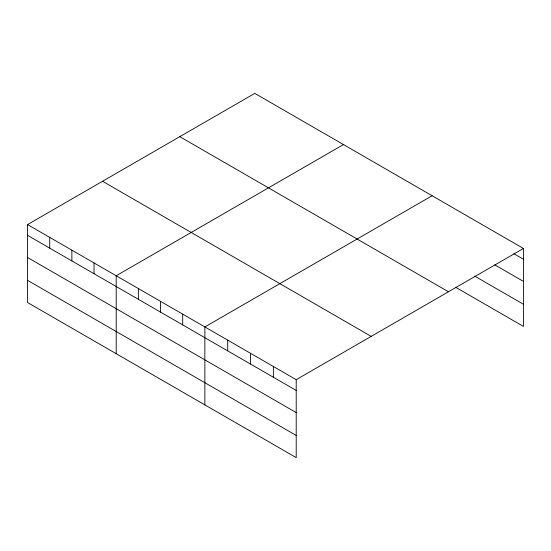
<?xml version="1.0" encoding="UTF-8"?>
<svg xmlns="http://www.w3.org/2000/svg" width="551" height="551" viewBox="0 0 551 551"><rect width="100%" height="100%" fill="white"/><g stroke="black" fill="none" stroke-linecap="round" stroke-linejoin="round"><path stroke-width="0.83" d="M27.55 224.574L296.211 379.68L296.211 457.626L27.55 302.52L27.55 224.574L254.789 93.374L523.45 248.48L523.45 326.426L455.677 287.298M343.452 144.562L116.206 275.755L116.206 353.701M432.108 195.743L204.862 326.943L204.862 404.889M296.211 379.68L523.45 248.48M513.876 253.708L523.45 259.232M494.722 264.824L523.45 281.409M474.831 276.182L523.45 304.255M179.805 136.669L448.459 291.775M102.541 181.279L371.195 336.385M27.55 235.325L296.211 390.432M27.55 257.496L296.211 412.603M27.55 280.342L296.211 435.448M273.372 366.498L273.372 377.249M250.533 353.308L250.533 364.066M227.701 340.125L227.701 350.877M182.698 314.146L182.698 324.897M160.534 301.349L160.534 312.1M138.37 288.552L138.37 299.303M94.042 262.958L94.042 273.716M71.878 250.168L71.878 260.919M49.714 237.371L49.714 248.122"/></g></svg>
